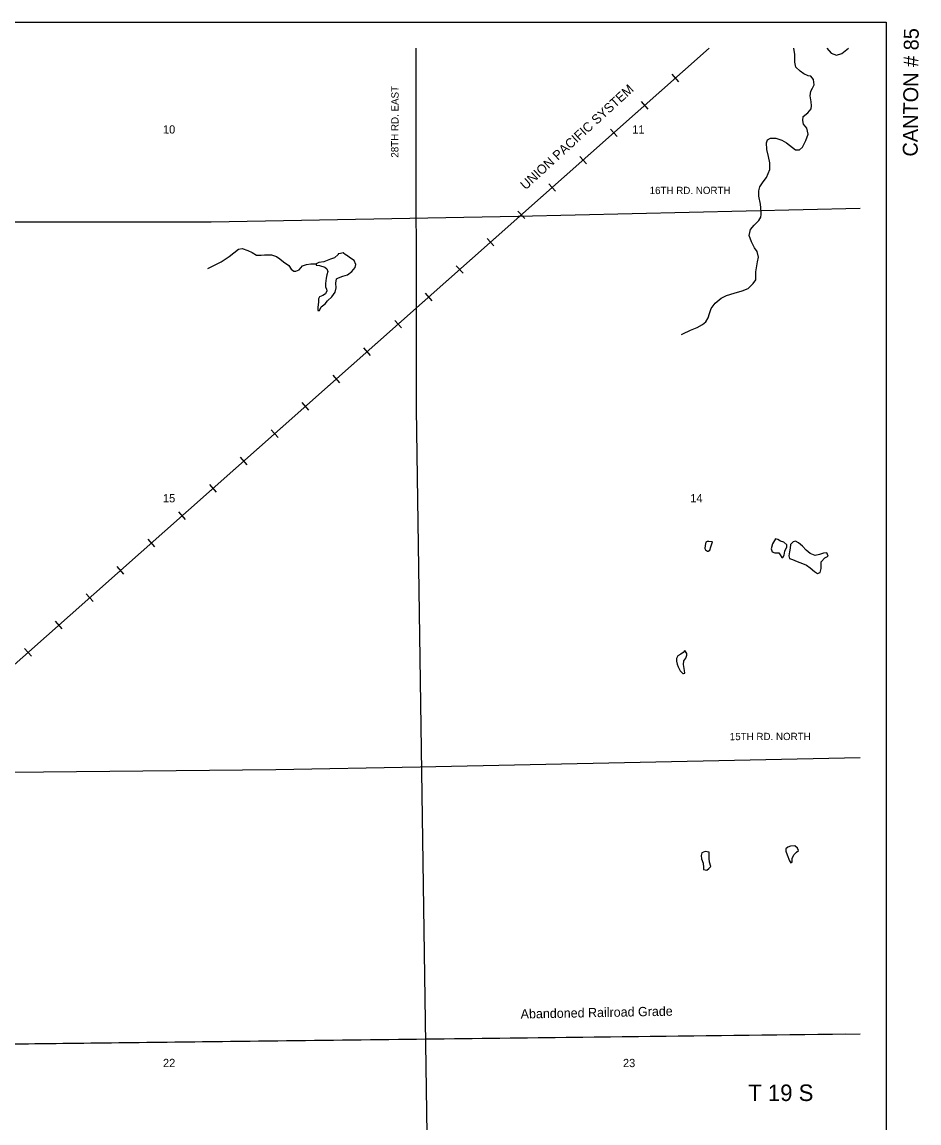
# Model space of a CAD drawing. Extents: x 29.05 to 33.66, y -9.97 to -6.03.
# Drawn here: x 31.36 to 32.993, y -8.034 to -6.03 of the extents above; entities that cross this region are included whole.
import ezdxf

# ---------------------------------------------------------------- set-up
doc = ezdxf.new("R2010")
doc.units = 0
for name, color, linetype in [('PL City Lakes', 7, 'Continuous'), ('PL City Local Rd Street Names', 7, 'Continuous'), ('PL City Local Roads', 7, 'Continuous'), ('PL City Map Border', 7, 'Continuous'), ('PL City Railroads', 7, 'Continuous'), ('PL City Range and TWP Numbers', 7, 'Continuous'), ('PL City Rivers', 7, 'Continuous'), ('PL City Section Lines', 7, 'Continuous')]:
    doc.layers.add(name, color=color, linetype=linetype)

msp = doc.modelspace()

# ---------------------------------------------------------------- linework, layer by layer
at = {"layer": 'PL City Lakes'}
for points in [[(31.8956, -6.4706), (31.8957, -6.4727), (31.9016, -6.4733), (31.9114, -6.4767), (31.9152, -6.4794), (31.9169, -6.4842), (31.9153, -6.4905), (31.9143, -6.4967), (31.9127, -6.5063), (31.9127, -6.5125), (31.9149, -6.5167), (31.915, -6.5194), (31.9128, -6.525), (31.908, -6.5278), (31.902, -6.5305), (31.8999, -6.534), (31.8999, -6.5395), (31.8989, -6.5499), (31.8989, -6.5554), (31.9016, -6.5554), (31.9048, -6.5485), (31.9119, -6.5429), (31.9167, -6.538), (31.9243, -6.5304), (31.9302, -6.5221), (31.9323, -6.5138), (31.9317, -6.5055), (31.9327, -6.4979), (31.9365, -6.4958), (31.9441, -6.493), (31.9528, -6.4902), (31.9609, -6.4846), (31.9668, -6.477), (31.9678, -6.4715), (31.9651, -6.4646), (31.958, -6.4598), (31.9509, -6.4544), (31.9493, -6.4537), (31.9449, -6.4503), (31.94, -6.4517), (31.9357, -6.4524), (31.9357, -6.4531), (31.9292, -6.4593), (31.9222, -6.4621), (31.9097, -6.467), (31.9005, -6.4678)], [(32.732, -6.9707), (32.7261, -6.9798), (32.724, -6.9887), (32.7257, -6.9942), (32.7306, -6.9963), (32.7376, -6.9962), (32.7404, -6.9997), (32.7431, -7.0045), (32.7453, -7.0045), (32.7474, -7.0003), (32.749, -6.9934), (32.7522, -6.9851), (32.7522, -6.9817), (32.7467, -6.9769), (32.7407, -6.9748), (32.7358, -6.9721)], [(32.6094, -6.9757), (32.6072, -6.9757), (32.6051, -6.9771), (32.6035, -6.9826), (32.603, -6.9881), (32.6041, -6.9909), (32.6079, -6.9929), (32.609, -6.9929), (32.6122, -6.9915), (32.6138, -6.9853), (32.617, -6.9763), (32.6105, -6.9757)], [(32.7679, -6.9753), (32.7641, -6.9761), (32.7592, -6.9809), (32.7582, -6.9878), (32.7572, -6.9947), (32.7561, -7.0016), (32.7572, -7.0065), (32.7627, -7.0085), (32.7714, -7.0119), (32.7812, -7.0159), (32.7883, -7.0187), (32.7948, -7.0234), (32.803, -7.0303), (32.8079, -7.0337), (32.8128, -7.0323), (32.8149, -7.0247), (32.8149, -7.0192), (32.8148, -7.0123), (32.8218, -7.0053), (32.8278, -7.0025), (32.825, -6.9963), (32.8191, -6.9971), (32.812, -6.9992), (32.8039, -7.0013), (32.7946, -6.9972), (32.7875, -6.9911), (32.781, -6.9842), (32.7739, -6.9781)], [(32.5667, -7.1739), (32.5635, -7.1774), (32.5597, -7.1809), (32.5538, -7.1837), (32.5516, -7.1885), (32.5517, -7.1933), (32.5528, -7.1988), (32.5544, -7.2037), (32.5583, -7.2112), (32.5632, -7.216), (32.5643, -7.216), (32.567, -7.2153), (32.5664, -7.2105), (32.5642, -7.1995), (32.5652, -7.1926), (32.5684, -7.1877), (32.5706, -7.1822), (32.5706, -7.1794)], [(32.7738, -7.5381), (32.7721, -7.5333), (32.7672, -7.5292), (32.759, -7.5299), (32.7542, -7.532), (32.7504, -7.5348), (32.7504, -7.539), (32.7532, -7.5459), (32.7571, -7.5569), (32.7598, -7.5603), (32.7619, -7.5589), (32.7619, -7.5527), (32.7651, -7.5458), (32.77, -7.5409)], [(32.6109, -7.5406), (32.6039, -7.5399), (32.5974, -7.542), (32.5963, -7.5469), (32.5969, -7.5531), (32.6002, -7.5606), (32.6008, -7.5689), (32.6008, -7.5724), (32.6068, -7.5737), (32.6106, -7.5709), (32.6138, -7.5668), (32.6116, -7.5592), (32.611, -7.5523), (32.6109, -7.5461)]]:
    msp.add_lwpolyline(points, close=True, dxfattribs=at)
at = {"layer": 'PL City Local Roads'}
for points in [[(32.0773, -6.0777), (32.078, -6.734), (32.1023, -8.3843), (32.1189, -9.8656)], [(29.8523, -6.4133), (30.0852, -6.4128), (30.4565, -6.4056), (30.6772, -6.3996), (30.7752, -6.3996), (30.8948, -6.3966), (31.0803, -6.394), (31.7045, -6.394), (32.2636, -6.3839), (32.8859, -6.3689)], [(31.0925, -7.4411), (31.1269, -7.4064), (31.1359, -7.4), (31.1415, -7.3981), (31.1569, -7.397), (31.8223, -7.3907), (32.0848, -7.3854), (32.8859, -7.3685)]]:
    msp.add_lwpolyline(points, dxfattribs=at)
at = {"layer": 'PL City Map Border'}
msp.add_lwpolyline([(29.0507, -9.913), (29.0507, -6.0304), (32.9333, -6.0304), (32.9333, -9.913), (29.0507, -9.913)], dxfattribs=at)
at = {"layer": 'PL City Railroads'}
for p, q in [((32.5559, -6.1393), (32.5437, -6.1255)), ((32.4998, -6.189), (32.4876, -6.1753)), ((32.4437, -6.2388), (32.4315, -6.2251)), ((32.3875, -6.2886), (32.3754, -6.2748)), ((32.3314, -6.3383), (32.3192, -6.3246)), ((32.2753, -6.3881), (32.2631, -6.3743)), ((32.2192, -6.4379), (32.207, -6.4241)), ((32.1631, -6.4876), (32.1509, -6.4739)), ((32.107, -6.5374), (32.0948, -6.5236)), ((32.0509, -6.5871), (32.0387, -6.5734)), ((31.9948, -6.6369), (31.9826, -6.6232)), ((31.9386, -6.6867), (31.9265, -6.6729)), ((31.8825, -6.7364), (31.8703, -6.7227)), ((31.8264, -6.7862), (31.8142, -6.7724)), ((31.7703, -6.836), (31.7581, -6.8222)), ((31.7142, -6.8857), (31.702, -6.872)), ((31.6581, -6.9355), (31.6459, -6.9217)), ((31.602, -6.9852), (31.5898, -6.9715)), ((31.5459, -7.035), (31.5337, -7.0213)), ((31.4897, -7.0848), (31.4775, -7.071)), ((31.4336, -7.1345), (31.4214, -7.1208)), ((31.3775, -7.1843), (31.3653, -7.1706))]:
    msp.add_line(p, q, dxfattribs=at)
for points in [[(32.6113, -6.0777), (30.7582, -7.7211), (30.7121, -7.7587), (30.6624, -7.7914), (30.6097, -7.819), (30.5545, -7.8411), (30.4973, -7.8576), (30.4387, -7.8682), (30.386, -7.8727), (29.0981, -7.8813)], [(32.6058, -6.0826), (30.7582, -7.7211)], [(29.0981, -7.9158), (30.0091, -7.9063), (32.8859, -7.8715)], [(32.8596, -7.8718), (30.0091, -7.9063), (29.1187, -7.9156)]]:
    msp.add_lwpolyline(points, dxfattribs=at)
at = {"layer": 'PL City Rivers'}
for points in [[(32.5608, -6.5987), (32.563, -6.598), (32.577, -6.591), (32.5895, -6.5861), (32.5992, -6.5805), (32.6052, -6.5757), (32.6095, -6.5687), (32.6116, -6.5605), (32.6148, -6.5515), (32.6218, -6.5418), (32.6326, -6.5327), (32.6423, -6.5278), (32.6564, -6.5236), (32.671, -6.5194), (32.6818, -6.5152), (32.691, -6.5061), (32.6958, -6.4992), (32.6957, -6.4847), (32.6989, -6.4668), (32.701, -6.4585), (32.6982, -6.4481), (32.6933, -6.4413), (32.6878, -6.4303), (32.6839, -6.4186), (32.686, -6.4082), (32.693, -6.3999), (32.7016, -6.3916), (32.7049, -6.3853), (32.7059, -6.3805), (32.7059, -6.3757), (32.7042, -6.3619), (32.7014, -6.3474), (32.7013, -6.3378), (32.7034, -6.3302), (32.7093, -6.3212), (32.7152, -6.3135), (32.7217, -6.299), (32.7216, -6.2866), (32.7188, -6.2749), (32.716, -6.2625), (32.7154, -6.2501), (32.717, -6.2446), (32.7229, -6.2418), (32.7321, -6.2417), (32.743, -6.2451), (32.7517, -6.2505), (32.7681, -6.2628), (32.7752, -6.2628), (32.7811, -6.2579), (32.787, -6.2462), (32.7913, -6.2344), (32.7885, -6.2234), (32.7825, -6.2165), (32.7813, -6.2096), (32.7824, -6.2021), (32.7905, -6.1958), (32.7964, -6.1882), (32.7974, -6.1826), (32.7968, -6.1757), (32.7946, -6.1647), (32.7962, -6.1564), (32.7988, -6.1509), (32.8021, -6.1447), (32.8009, -6.135), (32.796, -6.1288), (32.7911, -6.1282), (32.7835, -6.1248), (32.7764, -6.12), (32.7687, -6.1125), (32.7671, -6.1035), (32.767, -6.0897), (32.7651, -6.0777)], [(32.825, -6.0777), (32.8332, -6.0872), (32.843, -6.0906), (32.8527, -6.0878), (32.8644, -6.0777)], [(31.6987, -6.4787), (31.723, -6.4669), (31.7376, -6.4571), (31.7457, -6.4502), (31.7544, -6.4439), (31.7609, -6.4425), (31.7717, -6.4459), (31.7794, -6.4499), (31.787, -6.4547), (31.7957, -6.4547), (31.8016, -6.4539), (31.8076, -6.4539), (31.8147, -6.4539), (31.8239, -6.4572), (31.8299, -6.4613), (31.8365, -6.4668), (31.8463, -6.4737), (31.8501, -6.4798), (31.855, -6.4839), (31.8588, -6.4839), (31.8648, -6.4811), (31.8707, -6.4742), (31.8783, -6.4714), (31.8864, -6.4706), (31.8956, -6.4706)]]:
    msp.add_lwpolyline(points, dxfattribs=at)

# ---------------------------------------------------------------- texts
at = {"layer": 'PL City Local Rd Street Names'}
for s, rotation, p in [('28TH RD. EAST', 89.8353, (32.0455, -6.2772)), ('16TH RD. NORTH', 0.0633, (32.5027, -6.3435)), ('15TH RD. NORTH', 0.0822, (32.6486, -7.3371))]:
    msp.add_text(s, height=0.0133, rotation=rotation, dxfattribs=at).set_placement(p)
at = {"layer": 'PL City Map Border'}
msp.add_text('CANTON # 85', height=0.0271, rotation=89.4737, dxfattribs=at).set_placement((32.9904, -6.2753))
at = {"layer": 'PL City Railroads'}
for s, rotation, p in [('UNION PACIFIC SYSTEM', 42.5414, (32.277, -6.3367)), ('Abandoned Railroad Grade', 1.0936, (32.2681, -7.8437))]:
    msp.add_text(s, height=0.017, rotation=rotation, dxfattribs=at).set_placement(p)
at = {"layer": 'PL City Range and TWP Numbers'}
msp.add_text('T 19 S', height=0.0301, rotation=0.0636, dxfattribs=at).set_placement((32.6822, -7.9938))
at = {"layer": 'PL City Section Lines'}
for s, rotation, p in [('10', 359.7073, (31.617, -6.2332)), ('11', 359.9904, (32.4711, -6.2333)), ('15', 359.8053, (31.617, -6.9043)), ('14', 0.0699, (32.5767, -6.9043)), ('22', 0.232, (31.6171, -7.932)), ('23', 0.0957, (32.4542, -7.932))]:
    msp.add_text(s, height=0.015, rotation=rotation, dxfattribs=at).set_placement(p)

doc.saveas('drawing.dxf')
